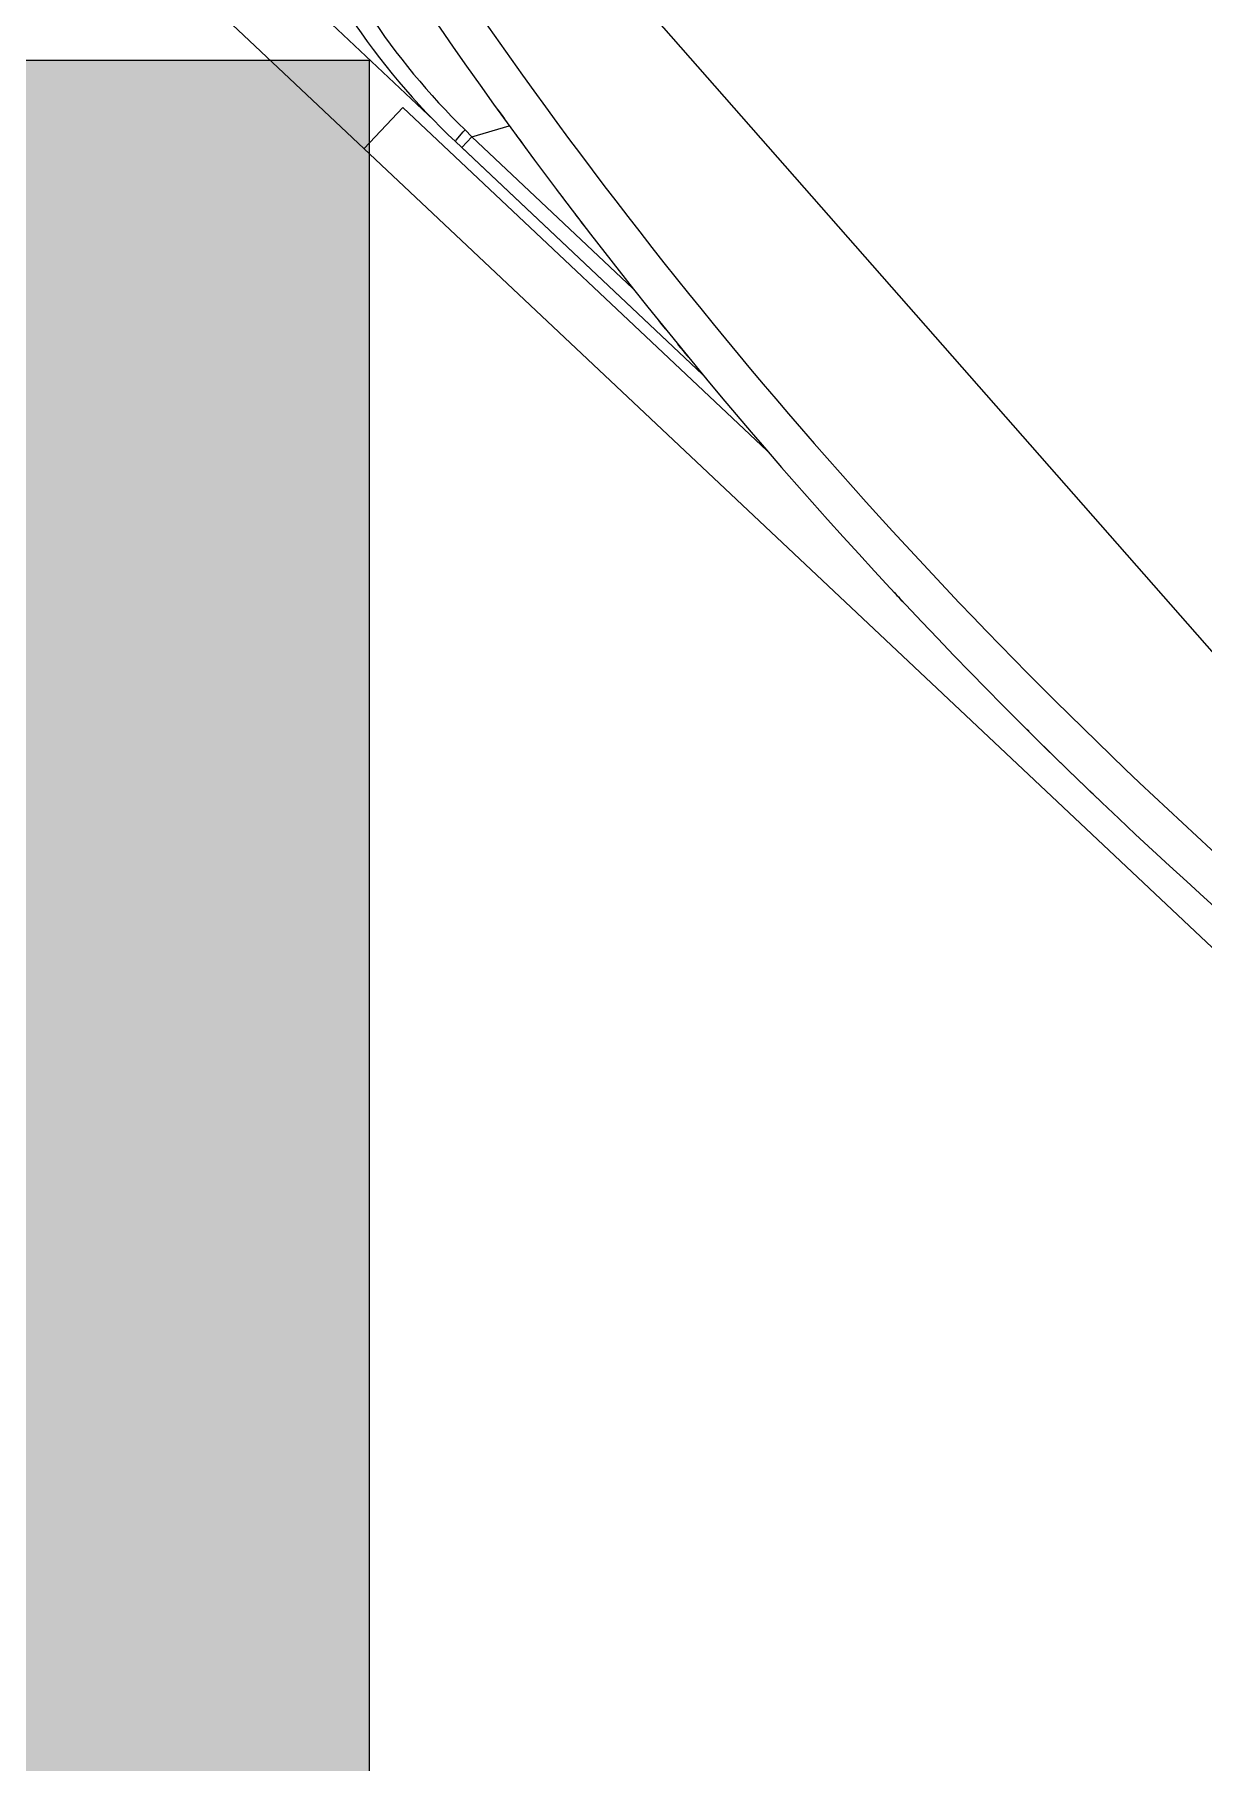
# Model space of a CAD drawing. Header units: millimetres. Extents: x 2822564 to 2991989, y -324396 to -253399.
# Drawn here: x 2832489.7 to 2832615.4, y -309525.6 to -309339.9 of the extents above; entities that cross this region are included whole.
import ezdxf

# ---------------------------------------------------------------- set-up
doc = ezdxf.new("R2010")
doc.units = ezdxf.units.MM
doc.linetypes.add('12017_XPLAN_GROUND$0$HIDDEN', pattern=[0.375, 0.25, -0.125])
doc.linetypes.add('DASHDOT', pattern=[1, 0.5, -0.25, 0, -0.25])
doc.layers.add('AX', color=1, linetype='DASHDOT')
doc.layers.add('coton tak bazo', color=191, linetype='Continuous', lineweight=5)
doc.layers.add('KATCHIN', color=253, linetype='12017_XPLAN_GROUND$0$HIDDEN', lineweight=5)

# ---------------------------------------------------------------- blocks, each defined once
blk = doc.blocks.new('fff')
at = {"layer": 'coton tak bazo', "ltscale": 0.3033333361419687}
blk.add_line((-1.690648710566719, 0.2989462089113526), (-1.309095306437033, -0.06044314894116992), dxfattribs=at)
at = {"layer": 'coton tak bazo', "ltscale": 0.09048194885253906}
blk.add_line((-1.536722370031358, 0.2074394615728647), (-1.433469814263594, 0.09002945178647781), dxfattribs=at)
blk.add_line((-1.536722370031358, 0.2074394615728647), (-1.433469814263594, 0.09002945178647781), dxfattribs=at)
at = {"layer": 'coton tak bazo', "ltscale": 0.01544252500830145}
blk.add_line((-1.568854162548538, 0.1959695502870187), (-1.549429355027798, 0.1776733982003614), dxfattribs=at)
at = {"layer": 'coton tak bazo', "ltscale": 0.004083341996129568}
blk.add_line((-1.558139114021463, 0.1741339118035061), (-1.553301192516941, 0.1792702388506013), dxfattribs=at)
at = {"layer": 'coton tak bazo', "ltscale": 0.03624504483537459}
blk.add_line((-1.50770986223078, 0.136326932333757), (-1.553301192516941, 0.1792702388506013), dxfattribs=at)
at = {"layer": 'coton tak bazo', "ltscale": 0.0004146342986020287}
blk.add_line((-1.541425565245078, 0.1789816862775446), (-1.541005791862203, 0.1784010438159434), dxfattribs=at)
at = {"layer": 'coton tak bazo', "ltscale": 0.0004069128829504646}
blk.add_line((-1.541005791862203, 0.1784010438159434), (-1.540592991367829, 0.1778318253241859), dxfattribs=at)
at = {"layer": 'coton tak bazo'}
for p, q in [((-1.546711465386584, 0.1750055751877779), (-1.546710671901981, 0.175010662030509)), ((-1.546710962073129, 0.1750025064731375), (-1.546711465386584, 0.1750055751877779)), ((-1.546710091607117, 0.1750015168739402), (-1.546710962073129, 0.1750025064731375)), ((-1.546710671901981, 0.175010662030509), (-1.546704877999786, 0.1750245357263203)), ((-1.546704877999786, 0.1750245357263203), (-1.546611514598801, 0.1751584328145446)), ((-1.546611514598801, 0.1751584328145446), (-1.545721839903226, 0.1761980298119526)), ((-1.545721839903226, 0.1761980298119526), (-1.545505349692129, 0.1764419619460607))]:
    blk.add_line(p, q, dxfattribs=at)
at = {"layer": 'coton tak bazo', "ltscale": 0.0006278106909855957}
blk.add_line((-1.545920357721335, 0.1742577184788064), (-1.546710091607117, 0.1750015168739402), dxfattribs=at)
at = {"layer": 'coton tak bazo', "ltscale": 0.02457591193300054}
blk.add_line((-1.546710091607117, 0.1750015168739402), (-1.515796779548771, 0.1458840270706088), dxfattribs=at)
at = {"layer": 'coton tak bazo', "ltscale": 0.001071885029948566}
blk.add_line((-1.544650305547838, 0.1756059308726368), (-1.545920357721335, 0.1742577184788064), dxfattribs=at)
at = {"layer": 'coton tak bazo', "ltscale": 0.0006920404686212716}
blk.add_line((-1.544650305547838, 0.1756059308726368), (-1.545505349692129, 0.1764419619460607), dxfattribs=at)
at = {"layer": 'coton tak bazo', "ltscale": 0.002821256952981538}
blk.add_line((-1.544650305547838, 0.1756059308726368), (-1.539972554544176, 0.1769790853847039), dxfattribs=at)
at = {"layer": 'coton tak bazo', "ltscale": 0.0159992409714164}
blk.add_line((-1.544650305547838, 0.1756059308726368), (-1.524525426425919, 0.1566499670080452), dxfattribs=at)
at = {"layer": 'coton tak bazo', "ltscale": 0.0002600272378737197}
blk.add_line((-1.538546398877898, 0.1750274836541152), (-1.538280522745025, 0.174665261247312), dxfattribs=at)
at = {"layer": 'coton tak bazo', "ltscale": 0.02394810124249154}
blk.add_line((-1.545920357721335, 0.1742577184788064), (-1.515796779548771, 0.1458840270706088), dxfattribs=at)
at = {"layer": 'coton tak bazo', "ltscale": 0.0001906952816901029}
blk.add_line((-1.538280522745025, 0.174665261247312), (-1.5380852707866, 0.1743998165314255), dxfattribs=at)
at = {"layer": 'coton tak bazo', "ltscale": 0.0001137133357727341}
blk.add_line((-1.5380852707866, 0.1743998165314255), (-1.537968605438429, 0.1742417020804128), dxfattribs=at)
at = {"layer": 'coton tak bazo', "ltscale": 4.021792830841796e-05}
blk.add_line((-1.537968605438429, 0.1742417020804128), (-1.537927600932685, 0.1741855918034035), dxfattribs=at)
at = {"layer": 'coton tak bazo', "ltscale": 0.0004139338531916675}
blk.add_line((-1.534109702002368, 0.1690581362364171), (-1.533679286114994, 0.1684868533906687), dxfattribs=at)
at = {"layer": 'coton tak bazo', "ltscale": 0.0004062543786969473}
blk.add_line((-1.533679286114994, 0.1684868533906687), (-1.533256339258643, 0.1679265582740468), dxfattribs=at)
at = {"layer": 'coton tak bazo', "ltscale": 0.0002599922586197531}
blk.add_line((-1.531158482821208, 0.1651677362492813), (-1.530885242014096, 0.1648111138294985), dxfattribs=at)
at = {"layer": 'coton tak bazo', "ltscale": 0.0001902109580270287}
blk.add_line((-1.530885242014096, 0.1648111138294985), (-1.530685257855353, 0.1645502696446559), dxfattribs=at)
at = {"layer": 'coton tak bazo', "ltscale": 0.0001133627970555747}
blk.add_line((-1.530685257855353, 0.1645502696446559), (-1.530566088480451, 0.1643947961554768), dxfattribs=at)
at = {"layer": 'coton tak bazo', "ltscale": 4.03335466227209e-05}
blk.add_line((-1.530566088480451, 0.1643947961554768), (-1.530523627744898, 0.1643395268844602), dxfattribs=at)
at = {"layer": 'coton tak bazo', "ltscale": 0.0004127419589016705}
blk.add_line((-1.521332504469909, 0.1526539153737377), (-1.520884703746656, 0.1520987989205433), dxfattribs=at)
at = {"layer": 'coton tak bazo', "ltscale": 0.0004054684055102728}
blk.add_line((-1.520884703746656, 0.1520987989205433), (-1.520444183962806, 0.1515539573284085), dxfattribs=at)
at = {"layer": 'coton tak bazo', "ltscale": 0.0002595542697930762}
blk.add_line((-1.518259486235311, 0.1488710674556984), (-1.51797510807221, 0.1485242389548987), dxfattribs=at)
at = {"layer": 'coton tak bazo', "ltscale": 0.0001898919553849497}
blk.add_line((-1.51797510807221, 0.1485242389548987), (-1.517766956284947, 0.1482705772391146), dxfattribs=at)
at = {"layer": 'coton tak bazo', "ltscale": 0.0001131700844330263}
blk.add_line((-1.517766956284947, 0.1482705772391146), (-1.517642837132143, 0.1481194575785867), dxfattribs=at)
at = {"layer": 'coton tak bazo', "ltscale": 4.007656751198786e-05}
blk.add_line((-1.517642837132143, 0.1481194575785867), (-1.517598861530063, 0.1480659592942761), dxfattribs=at)
at = {"layer": 'coton tak bazo', "ltscale": 0.0004125438128133901}
blk.add_line((-1.516136937828935, 0.1462932849401055), (-1.515681959980289, 0.1457444799731297), dxfattribs=at)
at = {"layer": 'coton tak bazo', "ltscale": 0.0004056637748479397}
blk.add_line((-1.515681959980289, 0.1457444799731297), (-1.515234074127385, 0.1452052384458516), dxfattribs=at)
at = {"layer": 'coton tak bazo', "ltscale": 0.0002595230817521351}
blk.add_line((-1.490834512612494, 0.1175654423471105), (-1.491140917777467, 0.1178928992446063), dxfattribs=at)
at = {"layer": 'coton tak bazo', "ltscale": 0.0001896886743836366}
blk.add_line((-1.490610243662603, 0.1173263931757665), (-1.490834512612494, 0.1175654423471105), dxfattribs=at)
at = {"layer": 'coton tak bazo', "ltscale": 0.0001133544529662762}
blk.add_line((-1.490476253949076, 0.1171835145678745), (-1.490610243662603, 0.1173263931757665), dxfattribs=at)
at = {"layer": 'coton tak bazo', "ltscale": 4.007066665652068e-05}
blk.add_line((-1.490429061478143, 0.117132845801956), (-1.490476253949076, 0.1171835145678745), dxfattribs=at)
at = {"layer": 'coton tak bazo', "ltscale": 5.847726856909442e-05}
blk.add_line((-1.477027726232624, 0.1032859503638642), (-1.477099031021034, 0.1033575495482572), dxfattribs=at)
at = {"layer": 'coton tak bazo', "ltscale": 0.000175443729239167}
blk.add_line((-1.476813563770186, 0.1030713704661062), (-1.477027726232624, 0.1032859503638642), dxfattribs=at)
at = {"layer": 'coton tak bazo', "ltscale": 0.0002782758904233946}
blk.add_line((-1.476473639593943, 0.1027312542834007), (-1.476813563770186, 0.1030713704661062), dxfattribs=at)
at = {"layer": 'coton tak bazo', "ltscale": 0.0003658442350078153}
blk.add_line((-1.476026110985428, 0.1022847480908189), (-1.476473639593943, 0.1027312542834007), dxfattribs=at)
at = {"layer": 'coton tak bazo', "ltscale": 0.0003620377323276851}
blk.add_line((-1.475582934345812, 0.1018431917799204), (-1.476026110985428, 0.1022847480908189), dxfattribs=at)
at = {"layer": 'coton tak bazo', "ltscale": 0.0002783255644562084}
blk.add_line((-1.475242021965185, 0.1015039459853898), (-1.475582934345812, 0.1018431917799204), dxfattribs=at)
at = {"layer": 'coton tak bazo', "ltscale": 0.0001720552165116035}
blk.add_line((-1.475031034736651, 0.1012944739803069), (-1.475242021965185, 0.1015039459853898), dxfattribs=at)
at = {"layer": 'coton tak bazo', "ltscale": 6.194039433163887e-05}
blk.add_line((-1.474955069411611, 0.1012190731190845), (-1.475031034736651, 0.1012944739803069), dxfattribs=at)
at = {"layer": 'coton tak bazo', "ltscale": 0.0001950471722420299}
blk.add_line((-1.47354593104466, 0.09982484196566055), (-1.473786006814073, 0.1000614018866758), dxfattribs=at)
at = {"layer": 'coton tak bazo', "ltscale": 0.0005465207551796867}
blk.add_line((-1.472873135325765, 0.09916210939141179), (-1.47354593104466, 0.09982484196566055), dxfattribs=at)
at = {"layer": 'coton tak bazo', "ltscale": 0.0008981328823918725}
blk.add_line((-1.471765144290527, 0.09807538087173151), (-1.472873135325765, 0.09916210939141179), dxfattribs=at)
at = {"layer": 'coton tak bazo', "ltscale": 0.001210904971770275}
blk.add_line((-1.47026710320887, 0.09661449358433233), (-1.471765144290527, 0.09807538087173151), dxfattribs=at)
at = {"layer": 'coton tak bazo', "ltscale": 0.001074204746203827}
blk.add_line((-1.46893406091735, 0.09532276140451074), (-1.47026710320887, 0.09661449358433233), dxfattribs=at)
at = {"layer": 'coton tak bazo', "ltscale": 0.000840167999051075}
blk.add_line((-1.467888959435678, 0.09431503263269525), (-1.46893406091735, 0.09532276140451074), dxfattribs=at)
at = {"layer": 'coton tak bazo', "ltscale": 0.0005470709470965169}
blk.add_line((-1.467207006050073, 0.09366035348439977), (-1.467888959435678, 0.09431503263269525), dxfattribs=at)
at = {"layer": 'coton tak bazo', "ltscale": 0.0001956360528618705}
blk.add_line((-1.466963030985526, 0.09342634542077016), (-1.467207006050073, 0.09366035348439977), dxfattribs=at)
at = {"layer": 'coton tak bazo', "ltscale": 0.0004143049254688194}
blk.add_line((-1.466226570551663, 0.09272216310027925), (-1.466744106319979, 0.09321683131579972), dxfattribs=at)
at = {"layer": 'coton tak bazo', "ltscale": 0.0004066879240858692}
blk.add_line((-1.465717988652159, 0.09223717642398482), (-1.466226570551663, 0.09272216310027925), dxfattribs=at)
at = {"layer": 'coton tak bazo'}
for centre, radius, start, end in [((-1.034230854817271, 0.5452333270760308), 0.6256088549803148, 212.8288072703986, 229.8291959125934), ((-1.034230854817271, 0.5452333270760308), 0.6205688549588569, 214.0919004668128, 228.566102669793), ((-1.484444347022824, 0.2410935588028136), 0.09080299448318276, 213.7193751424226, 226.7074442924403), ((-1.484507834536105, 0.2410394821088347), 0.09072000038623801, 213.7134123706239, 226.7134070311398), ((-1.482718263269208, 0.2405771660569445), 0.08975245715902579, 213.4717876234924, 225.6087332029024), ((-1.034230854817271, 0.5452333270760308), 0.625608854986169, 216.1846226333768, 216.2815020508284), ((-1.034230854817271, 0.5452333270760308), 0.6256088549763177, 217.3131884546931, 217.4099107678825), ((-1.034230854817271, 0.5452333270760308), 0.6256088549737016, 219.2168987903776, 219.3134503221272), ((-1.034230854817271, 0.5452333270760308), 0.625608854999161, 222.9882150410012, 223.0847461217372)]:
    blk.add_arc(centre, radius, start, end, dxfattribs=at)
blk = doc.blocks.new('Surgery Zone')
at = {"layer": 'KATCHIN', "color": 85, "ltscale": 1.1, "true_color": 0x58ba48}
blk.add_circle((1610637.799317755, -562746.6739985349, 1.200298341608669e-08), 2200, dxfattribs=at)
at = {"layer": 'coton tak bazo', "xscale": 860.0000000000005, "yscale": 860.0000000000005, "zscale": 860.0000000000005, "rotation": 180}
blk.add_blockref('fff', (1610029.188587715, -564186.8777287796, -0.0004825459414850194), dxfattribs=at)
blk = doc.blocks.new('LAF')
at = {"ltscale": 10}
h = blk.add_hatch(color=150, dxfattribs=at)
h.dxf.hatch_style = 1
h.paths.add_polyline_path([(-273.7891962844878, 804.9337802468799), (-273.7891962844878, 866.1837802468799), (-470.7902491842979, 866.1837802468799), (-470.7902491872665, 897.6793609340675), (-552.7476740222191, 835.5587802445516), (-470.7902491758578, 773.4381995429285), (-470.7902491787681, 804.9337802468799)])
h.paths.add_polyline_path([(76.21080371551216, 804.9337802468799), (76.21080371551216, 866.1837802468799), (-120.7902491842979, 866.1837802468799), (-120.7902491872665, 897.6793609340675), (-202.7476740222191, 835.5587802445516), (-120.7902491758578, 773.4381995429285), (-120.7902491787681, 804.9337802468799)])
h.paths.add_polyline_path([(563, -606.2283304757439), (501.75, -606.2283304757439), (501.75, -803.2293833754957), (470.2544193128124, -803.2293833782896), (532.3750000023283, -885.1868082131259), (594.4955807039514, -803.2293833671138), (563, -803.2293833699077)])
h.paths.add_polyline_path([(563, -256.2283304757439), (501.75, -256.2283304757439), (501.75, -453.2293833754957), (470.2544193128124, -453.2293833782896), (532.3750000023283, -535.1868082131259), (594.4955807039514, -453.2293833671138), (563, -453.2293833699077)])
h.paths.add_polyline_path([(1174.112994634081, 730.8103798250668), (1174.112994634081, 792.0603798250668), (977.1119417342707, 792.0603798250668), (977.1119417313021, 823.5559605122544), (895.1545168963494, 761.4353798227385), (977.1119417427108, 699.3147991211154), (977.1119417398004, 730.8103798250668)])
h.paths.add_polyline_path([(1611.222465801518, 730.8103798250668), (1611.222465801518, 792.0603798250668), (1414.221412901708, 792.0603798250668), (1414.22141289874, 823.5559605122544), (1332.263988063787, 761.4353798227385), (1414.221412910149, 699.3147991211154), (1414.221412907238, 730.8103798250668)])
blk.add_lwpolyline([(1611.222465801518, 730.8103798250668), (1611.222465801518, 792.0603798250668), (1414.221412901708, 792.0603798250668), (1414.22141289874, 823.5559605122544), (1332.263988063787, 761.4353798227385), (1414.221412910149, 699.3147991211154), (1414.221412907238, 730.8103798250668)], close=True, dxfattribs=at)

msp = doc.modelspace()

# ---------------------------------------------------------------- block references
at = {"layer": 'AX', "rotation": 180}
msp.add_blockref('Surgery Zone', (4443894.272600817, -873688.7884193121, -1.20029829291714e-08), dxfattribs=at)

# ---------------------------------------------------------------- next in the draw order: block references
at = {"color": 1, "rotation": 89.99999999999999}
msp.add_blockref('LAF', (2833256.473283061, -310953.914420896), dxfattribs=at)

doc.saveas('drawing.dxf')
